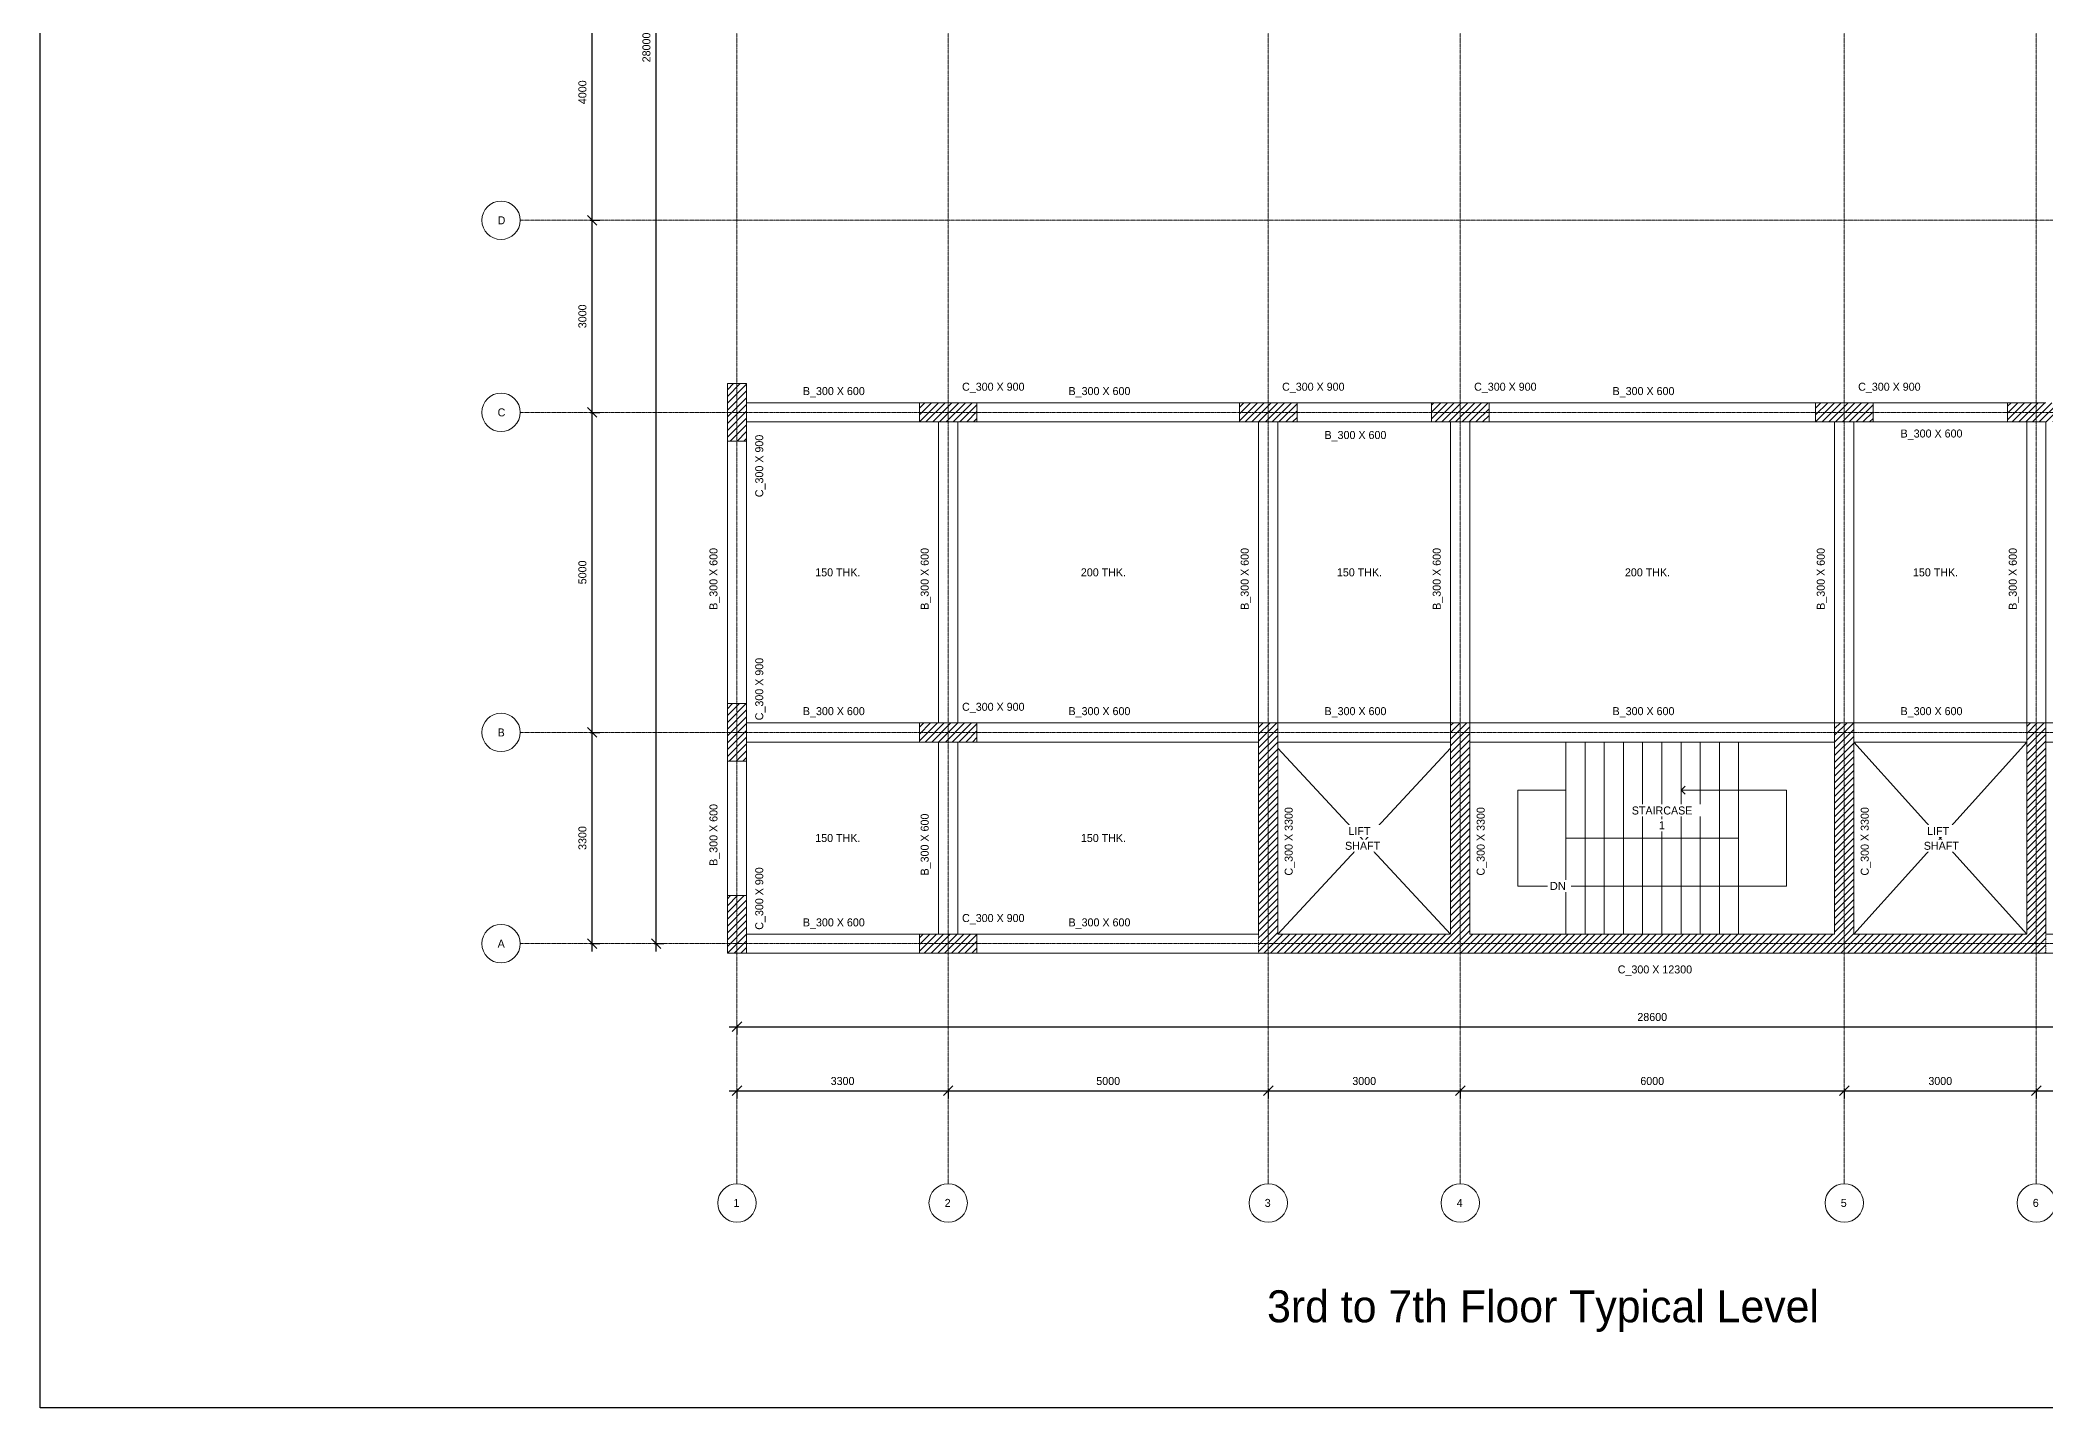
# Model space of a CAD drawing. Header units: millimetres. Extents: x -12446 to 395154, y -7552 to 35181.
# Drawn here: x 217692 to 249029, y -7552 to 13815 of the extents above; entities that cross this region are included whole.
import ezdxf

# ---------------------------------------------------------------- set-up
doc = ezdxf.new("R2010")
doc.units = ezdxf.units.MM
doc.header["$PDMODE"] = 35
for name, pattern in [('Dash', [6.35, 3.175, -3.175]), ('Grid Line', [22.225, 12.7, -3.175, 3.175, -3.175]), ('Overhead', [3.96875, 2.38125, -1.5875])]:
    doc.linetypes.add(name, pattern=pattern)
for name, color, linetype, lineweight in [('A-ANNO-DIMS', 211, 'Continuous', 9), ('A-CUTOUT', 12, 'Continuous', 18), ('A-FLOR', 192, 'Continuous', 18), ('A-FLOR-IDEN', 11, 'Continuous', 9), ('Boundary', 40, 'Continuous', 30), ('G-ANNO-TEXT', 231, 'Continuous', 9), ('S-BEAM', 12, 'Continuous', 18), ('S-BEAM-HDLN', 1, 'Dash', 18), ('S-BEAM-IDEN', 2, 'Continuous', 9), ('S-COLS', 52, 'Continuous', 18), ('S-COLS-IDEN', 171, 'Continuous', 9), ('S-GRID', 1, 'Continuous', 9), ('S-GRID-IDEN', 1, 'Continuous', 9), ('S-STRS', 31, 'Continuous', 18), ('S-STRS-ANNO', 31, 'Continuous', 18), ('S-STRS-IDEN', 31, 'Continuous', 18)]:
    doc.layers.add(name, color=color, linetype=linetype, lineweight=lineweight)
doc.styles.add('Arial', font='arial.ttf', dxfattribs={"height": 125})
doc.styles.add('JetBrains Mono', font='JetBrainsMono-VariableFont_wght.ttf', dxfattribs={"height": 125})
doc.dimstyles.new('Diagonal_-_2_5mm_JetBrains_Mono', dxfattribs={"dimscale": 304.8, "dimtxt": 176.918969, "dimasz": 0.492126, "dimexe": 0.393701, "dimexo": 0.246063, "dimgap": 0.287073, "dimtad": 1, "dimdec": 0, "dimzin": 0, "dimdsep": 46, "dimtxsty": 'JetBrains Mono', "dimblk1": 'OBLIQUE', "dimblk2": 'OBLIQUE', "dimsah": 1, "dimcen": 0.09, "dimdle": 0.393701, "dimazin": 0, "dimtfac": 1, "dimtdec": 4, "dimtix": 1, "dimtmove": 0, "dimatfit": 3, "dimfxl": 1, "dimtvp": 1, "dimtfill": 1, "dimtolj": 1, "dimtzin": 0, "dimarcsym": 2})
pattern_1 = [(45, (228878.97, 0), (-53.033, 53.033), [])]

# ---------------------------------------------------------------- blocks, each defined once
blk = doc.blocks.new('Grid - M_Grid Head - Circle-24584-01 1st Floor Lvl_')
at = {"layer": 'S-GRID-IDEN'}
blk.add_circle((0, 0), 6, dxfattribs=at)
blk = doc.blocks.new('_Oblique')
at = {"color": 0, "linetype": 'ByBlock', "lineweight": -2}
blk.add_line((-0.5, -0.5), (0.5, 0.5), dxfattribs=at)
blk = doc.blocks.new('*D20')
at = {"layer": 'A-ANNO-DIMS', "color": 0, "lineweight": -2, "transparency": 16777216}
for p, q in [((228459, -2597), (231999, -2597)), ((228579, -2566), (228579, -2717)), ((231879, -2566), (231879, -2717))]:
    blk.add_line(p, q, dxfattribs=at)
at = {"layer": 'Defpoints', "color": 0, "transparency": 16777216}
for p in [(228579, -2491), (231879, -2491), (231879, -2597)]:
    blk.add_point(p, dxfattribs=at)
at = {"layer": 'A-ANNO-DIMS', "color": 0, "lineweight": -2, "transparency": 16777216, "xscale": 150, "yscale": 150, "zscale": 150, "rotation": 180}
blk.add_blockref('_Oblique', (228579, -2597), dxfattribs=at)
at = {"layer": 'A-ANNO-DIMS', "color": 0, "lineweight": -2, "transparency": 16777216, "xscale": 150, "yscale": 150, "zscale": 150}
blk.add_blockref('_Oblique', (231879, -2597), dxfattribs=at)
at = {"layer": 'A-ANNO-DIMS', "color": 0, "transparency": 16777216, "insert": (230229, -2446), "char_height": 125, "width": 496.29, "attachment_point": 5, "style": 'JetBrains Mono', "bg_fill": 3, "box_fill_scale": 1.1, "bg_fill_color": 9, "bg_fill_true_color": 13158600, "bg_fill_transparency": 0}
blk.add_mtext('\\A1;3300', dxfattribs=at)
blk = doc.blocks.new('*D21')
at = {"layer": 'A-ANNO-DIMS', "color": 0, "lineweight": -2, "transparency": 16777216}
for p, q in [((231759, -2597), (236999, -2597)), ((231879, -2566), (231879, -2717)), ((236879, -2566), (236879, -2717))]:
    blk.add_line(p, q, dxfattribs=at)
at = {"layer": 'Defpoints', "color": 0, "transparency": 16777216}
for p in [(231879, -2491), (236879, -2491), (236879, -2597)]:
    blk.add_point(p, dxfattribs=at)
at = {"layer": 'A-ANNO-DIMS', "color": 0, "lineweight": -2, "transparency": 16777216, "xscale": 150, "yscale": 150, "zscale": 150, "rotation": 180}
blk.add_blockref('_Oblique', (231879, -2597), dxfattribs=at)
at = {"layer": 'A-ANNO-DIMS', "color": 0, "lineweight": -2, "transparency": 16777216, "xscale": 150, "yscale": 150, "zscale": 150}
blk.add_blockref('_Oblique', (236879, -2597), dxfattribs=at)
at = {"layer": 'A-ANNO-DIMS', "color": 0, "transparency": 16777216, "insert": (234379, -2446), "char_height": 125, "width": 496.29, "attachment_point": 5, "style": 'JetBrains Mono', "bg_fill": 3, "box_fill_scale": 1.1, "bg_fill_color": 9, "bg_fill_true_color": 13158600, "bg_fill_transparency": 0}
blk.add_mtext('\\A1;5000', dxfattribs=at)
blk = doc.blocks.new('*D22')
at = {"layer": 'A-ANNO-DIMS', "color": 0, "lineweight": -2, "transparency": 16777216}
for p, q in [((236759, -2597), (239999, -2597)), ((236879, -2566), (236879, -2717)), ((239879, -2566), (239879, -2717))]:
    blk.add_line(p, q, dxfattribs=at)
at = {"layer": 'Defpoints', "color": 0, "transparency": 16777216}
for p in [(236879, -2491), (239879, -2491), (239879, -2597)]:
    blk.add_point(p, dxfattribs=at)
at = {"layer": 'A-ANNO-DIMS', "color": 0, "lineweight": -2, "transparency": 16777216, "xscale": 150, "yscale": 150, "zscale": 150, "rotation": 180}
blk.add_blockref('_Oblique', (236879, -2597), dxfattribs=at)
at = {"layer": 'A-ANNO-DIMS', "color": 0, "lineweight": -2, "transparency": 16777216, "xscale": 150, "yscale": 150, "zscale": 150}
blk.add_blockref('_Oblique', (239879, -2597), dxfattribs=at)
at = {"layer": 'A-ANNO-DIMS', "color": 0, "transparency": 16777216, "insert": (238379, -2446), "char_height": 125, "width": 496.29, "attachment_point": 5, "style": 'JetBrains Mono', "bg_fill": 3, "box_fill_scale": 1.1, "bg_fill_color": 9, "bg_fill_true_color": 13158600, "bg_fill_transparency": 0}
blk.add_mtext('\\A1;3000', dxfattribs=at)
blk = doc.blocks.new('*D23')
at = {"layer": 'A-ANNO-DIMS', "color": 0, "lineweight": -2, "transparency": 16777216}
for p, q in [((239759, -2597), (245999, -2597)), ((239879, -2566), (239879, -2717)), ((245879, -2566), (245879, -2717))]:
    blk.add_line(p, q, dxfattribs=at)
at = {"layer": 'Defpoints', "color": 0, "transparency": 16777216}
for p in [(239879, -2491), (245879, -2491), (245879, -2597)]:
    blk.add_point(p, dxfattribs=at)
at = {"layer": 'A-ANNO-DIMS', "color": 0, "lineweight": -2, "transparency": 16777216, "xscale": 150, "yscale": 150, "zscale": 150, "rotation": 180}
blk.add_blockref('_Oblique', (239879, -2597), dxfattribs=at)
at = {"layer": 'A-ANNO-DIMS', "color": 0, "lineweight": -2, "transparency": 16777216, "xscale": 150, "yscale": 150, "zscale": 150}
blk.add_blockref('_Oblique', (245879, -2597), dxfattribs=at)
at = {"layer": 'A-ANNO-DIMS', "color": 0, "transparency": 16777216, "insert": (242879, -2446), "char_height": 125, "width": 496.29, "attachment_point": 5, "style": 'JetBrains Mono', "bg_fill": 3, "box_fill_scale": 1.1, "bg_fill_color": 9, "bg_fill_true_color": 13158600, "bg_fill_transparency": 0}
blk.add_mtext('\\A1;6000', dxfattribs=at)
blk = doc.blocks.new('*D24')
at = {"layer": 'A-ANNO-DIMS', "color": 0, "lineweight": -2, "transparency": 16777216}
for p, q in [((245759, -2597), (248999, -2597)), ((245879, -2566), (245879, -2717)), ((248879, -2566), (248879, -2717))]:
    blk.add_line(p, q, dxfattribs=at)
at = {"layer": 'Defpoints', "color": 0, "transparency": 16777216}
for p in [(245879, -2491), (248879, -2491), (248879, -2597)]:
    blk.add_point(p, dxfattribs=at)
at = {"layer": 'A-ANNO-DIMS', "color": 0, "lineweight": -2, "transparency": 16777216, "xscale": 150, "yscale": 150, "zscale": 150, "rotation": 180}
blk.add_blockref('_Oblique', (245879, -2597), dxfattribs=at)
at = {"layer": 'A-ANNO-DIMS', "color": 0, "lineweight": -2, "transparency": 16777216, "xscale": 150, "yscale": 150, "zscale": 150}
blk.add_blockref('_Oblique', (248879, -2597), dxfattribs=at)
at = {"layer": 'A-ANNO-DIMS', "color": 0, "transparency": 16777216, "insert": (247379, -2446), "char_height": 125, "width": 496.29, "attachment_point": 5, "style": 'JetBrains Mono', "bg_fill": 3, "box_fill_scale": 1.1, "bg_fill_color": 9, "bg_fill_true_color": 13158600, "bg_fill_transparency": 0}
blk.add_mtext('\\A1;3000', dxfattribs=at)
blk = doc.blocks.new('*D25')
at = {"layer": 'A-ANNO-DIMS', "color": 0, "lineweight": -2, "transparency": 16777216}
for p, q in [((248759, -2597), (253999, -2597)), ((248879, -2566), (248879, -2717)), ((253879, -2566), (253879, -2717))]:
    blk.add_line(p, q, dxfattribs=at)
at = {"layer": 'Defpoints', "color": 0, "transparency": 16777216}
for p in [(248879, -2491), (253879, -2491), (253879, -2597)]:
    blk.add_point(p, dxfattribs=at)
at = {"layer": 'A-ANNO-DIMS', "color": 0, "lineweight": -2, "transparency": 16777216, "xscale": 150, "yscale": 150, "zscale": 150, "rotation": 180}
blk.add_blockref('_Oblique', (248879, -2597), dxfattribs=at)
at = {"layer": 'A-ANNO-DIMS', "color": 0, "lineweight": -2, "transparency": 16777216, "xscale": 150, "yscale": 150, "zscale": 150}
blk.add_blockref('_Oblique', (253879, -2597), dxfattribs=at)
at = {"layer": 'A-ANNO-DIMS', "color": 0, "transparency": 16777216, "insert": (251379, -2446), "char_height": 125, "width": 496.29, "attachment_point": 5, "style": 'JetBrains Mono', "bg_fill": 3, "box_fill_scale": 1.1, "bg_fill_color": 9, "bg_fill_true_color": 13158600, "bg_fill_transparency": 0}
blk.add_mtext('\\A1;5000', dxfattribs=at)
blk = doc.blocks.new('*D27')
at = {"layer": 'A-ANNO-DIMS', "color": 0, "lineweight": -2, "transparency": 16777216}
for p, q in [((226286, 3000), (226437, 3000)), ((226317, -420), (226317, 3120)), ((226286, -300), (226437, -300))]:
    blk.add_line(p, q, dxfattribs=at)
at = {"layer": 'Defpoints', "color": 0, "transparency": 16777216}
for p in [(226211, 3000), (226317, 3000), (226211, -300)]:
    blk.add_point(p, dxfattribs=at)
at = {"layer": 'A-ANNO-DIMS', "color": 0, "lineweight": -2, "transparency": 16777216, "xscale": 150, "yscale": 150, "zscale": 150}
for p, rotation in [((226317, 3000), 90), ((226317, -300), 270)]:
    blk.add_blockref('_Oblique', p, dxfattribs=dict(at, rotation=rotation))
at = {"layer": 'A-ANNO-DIMS', "color": 0, "transparency": 16777216, "insert": (226165, 1350), "char_height": 125, "width": 496.29, "attachment_point": 5, "rotation": 90, "style": 'JetBrains Mono', "bg_fill": 3, "box_fill_scale": 1.1, "bg_fill_color": 9, "bg_fill_true_color": 13158600, "bg_fill_transparency": 0}
blk.add_mtext('\\A1;3300', dxfattribs=at)
blk = doc.blocks.new('*D28')
at = {"layer": 'A-ANNO-DIMS', "color": 0, "lineweight": -2, "transparency": 16777216}
for p, q in [((226286, 8000), (226437, 8000)), ((226317, 2880), (226317, 8120)), ((226286, 3000), (226437, 3000))]:
    blk.add_line(p, q, dxfattribs=at)
at = {"layer": 'Defpoints', "color": 0, "transparency": 16777216}
for p in [(226211, 8000), (226317, 8000), (226211, 3000)]:
    blk.add_point(p, dxfattribs=at)
at = {"layer": 'A-ANNO-DIMS', "color": 0, "lineweight": -2, "transparency": 16777216, "xscale": 150, "yscale": 150, "zscale": 150}
for p, rotation in [((226317, 8000), 90), ((226317, 3000), 270)]:
    blk.add_blockref('_Oblique', p, dxfattribs=dict(at, rotation=rotation))
at = {"layer": 'A-ANNO-DIMS', "color": 0, "transparency": 16777216, "insert": (226165, 5500), "char_height": 125, "width": 496.29, "attachment_point": 5, "rotation": 90, "style": 'JetBrains Mono', "bg_fill": 3, "box_fill_scale": 1.1, "bg_fill_color": 9, "bg_fill_true_color": 13158600, "bg_fill_transparency": 0}
blk.add_mtext('\\A1;5000', dxfattribs=at)
blk = doc.blocks.new('*D29')
at = {"layer": 'A-ANNO-DIMS', "color": 0, "lineweight": -2, "transparency": 16777216}
for p, q in [((226286, 11000), (226437, 11000)), ((226317, 7880), (226317, 11120)), ((226286, 8000), (226437, 8000))]:
    blk.add_line(p, q, dxfattribs=at)
at = {"layer": 'Defpoints', "color": 0, "transparency": 16777216}
for p in [(226211, 11000), (226317, 11000), (226211, 8000)]:
    blk.add_point(p, dxfattribs=at)
at = {"layer": 'A-ANNO-DIMS', "color": 0, "lineweight": -2, "transparency": 16777216, "xscale": 150, "yscale": 150, "zscale": 150}
for p, rotation in [((226317, 11000), 90), ((226317, 8000), 270)]:
    blk.add_blockref('_Oblique', p, dxfattribs=dict(at, rotation=rotation))
at = {"layer": 'A-ANNO-DIMS', "color": 0, "transparency": 16777216, "insert": (226165, 9500), "char_height": 125, "width": 496.29, "attachment_point": 5, "rotation": 90, "style": 'JetBrains Mono', "bg_fill": 3, "box_fill_scale": 1.1, "bg_fill_color": 9, "bg_fill_true_color": 13158600, "bg_fill_transparency": 0}
blk.add_mtext('\\A1;3000', dxfattribs=at)
blk = doc.blocks.new('*D30')
at = {"layer": 'A-ANNO-DIMS', "color": 0, "lineweight": -2, "transparency": 16777216}
for p, q in [((226317, 10880), (226317, 15120)), ((226286, 15000), (226437, 15000)), ((226286, 11000), (226437, 11000))]:
    blk.add_line(p, q, dxfattribs=at)
at = {"layer": 'Defpoints', "color": 0, "transparency": 16777216}
for p in [(226211, 15000), (226317, 15000), (226211, 11000)]:
    blk.add_point(p, dxfattribs=at)
at = {"layer": 'A-ANNO-DIMS', "color": 0, "lineweight": -2, "transparency": 16777216, "xscale": 150, "yscale": 150, "zscale": 150}
for p, rotation in [((226317, 15000), 90), ((226317, 11000), 270)]:
    blk.add_blockref('_Oblique', p, dxfattribs=dict(at, rotation=rotation))
at = {"layer": 'A-ANNO-DIMS', "color": 0, "transparency": 16777216, "insert": (226165, 13000), "char_height": 125, "width": 496.29, "attachment_point": 5, "rotation": 90, "style": 'JetBrains Mono', "bg_fill": 3, "box_fill_scale": 1.1, "bg_fill_color": 9, "bg_fill_true_color": 13158600, "bg_fill_transparency": 0}
blk.add_mtext('\\A1;4000', dxfattribs=at)
blk = doc.blocks.new('*D35')
at = {"layer": 'A-ANNO-DIMS', "color": 0, "lineweight": -2, "transparency": 16777216}
for p, q in [((227286, 27700), (227437, 27700)), ((227317, -420), (227317, 27820)), ((227286, -300), (227437, -300))]:
    blk.add_line(p, q, dxfattribs=at)
at = {"layer": 'Defpoints', "color": 0, "transparency": 16777216}
for p in [(227211, 27700), (227317, 27700), (227211, -300)]:
    blk.add_point(p, dxfattribs=at)
at = {"layer": 'A-ANNO-DIMS', "color": 0, "lineweight": -2, "transparency": 16777216, "xscale": 150, "yscale": 150, "zscale": 150}
for p, rotation in [((227317, 27700), 90), ((227317, -300), 270)]:
    blk.add_blockref('_Oblique', p, dxfattribs=dict(at, rotation=rotation))
at = {"layer": 'A-ANNO-DIMS', "color": 0, "transparency": 16777216, "insert": (227165, 13700), "char_height": 125, "width": 620.37, "attachment_point": 5, "rotation": 90, "style": 'JetBrains Mono', "bg_fill": 3, "box_fill_scale": 1.1, "bg_fill_color": 9, "bg_fill_true_color": 13158600, "bg_fill_transparency": 0}
blk.add_mtext('\\A1;28000', dxfattribs=at)
blk = doc.blocks.new('*D36')
at = {"layer": 'A-ANNO-DIMS', "color": 0, "lineweight": -2, "transparency": 16777216}
for p, q in [((228579, -1566), (228579, -1717)), ((257179, -1566), (257179, -1717)), ((228459, -1597), (257299, -1597))]:
    blk.add_line(p, q, dxfattribs=at)
at = {"layer": 'Defpoints', "color": 0, "transparency": 16777216}
for p in [(228579, -1491), (257179, -1491), (257179, -1597)]:
    blk.add_point(p, dxfattribs=at)
at = {"layer": 'A-ANNO-DIMS', "color": 0, "lineweight": -2, "transparency": 16777216, "xscale": 150, "yscale": 150, "zscale": 150, "rotation": 180}
blk.add_blockref('_Oblique', (228579, -1597), dxfattribs=at)
at = {"layer": 'A-ANNO-DIMS', "color": 0, "lineweight": -2, "transparency": 16777216, "xscale": 150, "yscale": 150, "zscale": 150}
blk.add_blockref('_Oblique', (257179, -1597), dxfattribs=at)
at = {"layer": 'A-ANNO-DIMS', "color": 0, "transparency": 16777216, "insert": (242879, -1446), "char_height": 125, "width": 620.37, "attachment_point": 5, "style": 'JetBrains Mono', "bg_fill": 3, "box_fill_scale": 1.1, "bg_fill_color": 9, "bg_fill_true_color": 13158600, "bg_fill_transparency": 0}
blk.add_mtext('\\A1;28600', dxfattribs=at)

msp = doc.modelspace()

# ---------------------------------------------------------------- hatches: boundary and pattern name
at = {"layer": 'S-COLS'}
h = msp.add_hatch(dxfattribs=at)
h.set_pattern_fill('FP_1', color=8, style=0, pattern_type=2)
h.set_pattern_definition(pattern_1)
h.paths.add_polyline_path([(228429, 7550), (228729, 7550), (228729, 8450), (228429, 8450), (228429, 7975.6)])
h = msp.add_hatch(dxfattribs=at)
h.set_pattern_fill('FP_1', color=8, style=0, pattern_type=2)
h.set_pattern_definition(pattern_1)
h.paths.add_polyline_path([(232329, 7850), (232329, 8150), (231429, 8150), (231429, 7850), (232029, 7850)])
h = msp.add_hatch(dxfattribs=at)
h.set_pattern_fill('FP_1', color=8, style=0, pattern_type=2)
h.set_pattern_definition(pattern_1)
h.paths.add_polyline_path([(237329, 7850), (237329, 8150), (236429, 8150), (236429, 7850), (237029, 7850)])
h = msp.add_hatch(dxfattribs=at)
h.set_pattern_fill('FP_1', color=8, style=0, pattern_type=2)
h.set_pattern_definition(pattern_1)
h.paths.add_polyline_path([(240329, 7850), (240329, 8150), (239429, 8150), (239429, 7850), (240029, 7850)])
h = msp.add_hatch(dxfattribs=at)
h.set_pattern_fill('FP_1', color=8, style=0, pattern_type=2)
h.set_pattern_definition(pattern_1)
h.paths.add_polyline_path([(246029, 7850), (246329, 7850), (246329, 8150), (245429, 8150), (245429, 7850), (245729, 7850)])
h = msp.add_hatch(dxfattribs=at)
h.set_pattern_fill('FP_1', color=8, style=0, pattern_type=2)
h.set_pattern_definition(pattern_1)
h.paths.add_polyline_path([(249329, 7850), (249329, 8150), (248429, 8150), (248429, 7850), (249029, 7850)])
h = msp.add_hatch(dxfattribs=at)
h.set_pattern_fill('FP_1', color=8, style=0, pattern_type=2)
h.set_pattern_definition(pattern_1)
h.paths.add_polyline_path([(228729, 2550), (228729, 3450), (228429, 3450), (228429, 2550)])
h = msp.add_hatch(dxfattribs=at)
h.set_pattern_fill('FP_1', color=8, style=0, pattern_type=2)
h.set_pattern_definition(pattern_1)
h.paths.add_polyline_path([(232329, 2850), (232329, 3150), (231429, 3150), (231429, 2850), (232029, 2850)])
h = msp.add_hatch(dxfattribs=at)
h.set_pattern_fill('FP_1', color=8, style=0, pattern_type=2)
h.set_pattern_definition(pattern_1)
h.paths.add_polyline_path([(237029, -150), (237029, 3150), (236729, 3150), (236729, -150)])
h = msp.add_hatch(dxfattribs=at)
h.set_pattern_fill('FP_1', color=8, style=0, pattern_type=2)
h.set_pattern_definition(pattern_1)
h.paths.add_polyline_path([(239729, -150), (240029, -150), (240029, 3150), (239729, 3150)])
h = msp.add_hatch(dxfattribs=at)
h.set_pattern_fill('FP_1', color=8, style=0, pattern_type=2)
h.set_pattern_definition(pattern_1)
h.paths.add_polyline_path([(246029, -150), (246029, 3150), (245729, 3150), (245729, -150)])
h = msp.add_hatch(dxfattribs=at)
h.set_pattern_fill('FP_1', color=8, style=0, pattern_type=2)
h.set_pattern_definition(pattern_1)
h.paths.add_polyline_path([(249029, -150), (249029, 3150), (248729, 3150), (248729, -150)])
h = msp.add_hatch(dxfattribs=at)
h.set_pattern_fill('FP_1', color=8, style=0, pattern_type=2)
h.set_pattern_definition(pattern_1)
h.paths.add_polyline_path([(228729, -450), (228729, 450), (228429, 450), (228429, -450)])
h = msp.add_hatch(dxfattribs=at)
h.set_pattern_fill('FP_1', color=8, style=0, pattern_type=2)
h.set_pattern_definition(pattern_1)
h.paths.add_polyline_path([(232329, -450), (232329, -150), (231429, -150), (231429, -450)])
h = msp.add_hatch(dxfattribs=at)
h.set_pattern_fill('FP_1', color=8, style=0, pattern_type=2)
h.set_pattern_definition(pattern_1)
h.paths.add_polyline_path([(249029, -450), (249029, -150), (236729, -150), (236729, -450), (241862.3, -450)])

# ---------------------------------------------------------------- linework, layer by layer
at = {"layer": 'A-CUTOUT'}
for p, q in [((246029, 2850), (248729, -150)), ((246029, -150), (248729, 2850)), ((237029, 2752.1), (239729, -150)), ((237029, -150), (239729, 2752.1))]:
    msp.add_line(p, q, dxfattribs=at)
at = {"layer": 'A-FLOR'}
for p, q in [((228729, 8150), (231729, 8150)), ((232029, 8150), (236729, 8150)), ((237029, 8150), (239729, 8150)), ((240029, 8150), (245729, 8150)), ((246029, 8150), (248729, 8150)), ((231729, 7850), (228729, 7850)), ((228729, 7850), (228729, 3150)), ((231729, 3150), (231729, 7850)), ((236729, 7850), (232029, 7850)), ((232029, 7850), (232029, 3150)), ((236729, 3150), (236729, 7850)), ((239729, 7850), (237029, 7850)), ((237029, 7850), (237029, 3150)), ((239729, 3150), (239729, 7850)), ((245729, 7850), (240029, 7850)), ((240029, 7850), (240029, 3150)), ((245729, 3150), (245729, 7850)), ((248729, 7850), (246029, 7850)), ((246029, 7850), (246029, 3150)), ((248729, 3150), (248729, 7850)), ((228729, 3150), (231729, 3150)), ((232029, 3150), (236729, 3150)), ((237029, 3150), (239729, 3150)), ((240029, 3150), (245729, 3150)), ((246029, 3150), (248729, 3150)), ((231729, 2850), (228729, 2850)), ((228729, 2850), (228729, -150)), ((231729, -150), (231729, 2850)), ((236729, 2850), (232029, 2850)), ((232029, 2850), (232029, -150)), ((236729, -150), (236729, 2850)), ((228729, -150), (231729, -150)), ((232029, -150), (236729, -150))]:
    msp.add_line(p, q, dxfattribs=at)
at = {"layer": 'Boundary'}
msp.add_lwpolyline([(217691.8, 35181.3), (265946.9, 35181.3), (265946.9, -7551.8), (217691.8, -7551.8)], close=True, dxfattribs=at)
at = {"layer": 'S-BEAM'}
for p, q in [((228429, 8450), (228729, 8450)), ((228729, 8150), (228729, 7850)), ((231429, 8150), (228729, 8150)), ((231429, 7850), (231429, 8150)), ((231729, 8150), (232029, 8150)), ((232329, 8150), (232329, 7850)), ((236429, 8150), (232329, 8150)), ((236429, 7850), (236429, 8150)), ((236729, 8150), (237029, 8150)), ((237329, 8150), (237329, 7850)), ((239429, 8150), (237329, 8150)), ((239429, 7850), (239429, 8150)), ((239729, 8150), (240029, 8150)), ((240329, 8150), (240329, 7850)), ((245429, 8150), (240329, 8150)), ((245429, 7850), (245429, 8150)), ((245729, 8150), (246029, 8150)), ((246329, 8150), (246329, 7850)), ((248429, 8150), (246329, 8150)), ((248429, 7850), (248429, 8150)), ((248729, 8150), (249029, 8150)), ((228729, 7850), (231429, 7850)), ((232029, 7850), (231729, 7850)), ((231729, 7850), (231729, 3150)), ((232029, 3150), (232029, 7850)), ((232329, 7850), (236429, 7850)), ((237029, 7850), (236729, 7850)), ((236729, 7850), (236729, 3150)), ((237029, 3150), (237029, 7850)), ((237329, 7850), (239429, 7850)), ((240029, 7850), (239729, 7850)), ((239729, 7850), (239729, 3150)), ((240029, 3150), (240029, 7850)), ((240329, 7850), (245429, 7850)), ((246029, 7850), (245729, 7850)), ((245729, 7850), (245729, 3150)), ((246029, 3150), (246029, 7850)), ((246329, 7850), (248429, 7850)), ((249029, 7850), (248729, 7850)), ((248729, 7850), (248729, 3150)), ((249029, 3150), (249029, 7850)), ((228729, 7550), (228429, 7550)), ((228429, 7550), (228429, 3450)), ((228729, 3450), (228729, 7550)), ((228429, 3450), (228729, 3450)), ((228729, 3150), (228729, 2850)), ((231429, 3150), (228729, 3150)), ((231429, 2850), (231429, 3150)), ((231729, 3150), (232029, 3150)), ((232329, 3150), (232329, 2850)), ((236729, 3150), (232329, 3150)), ((236729, 3150), (237029, 3150)), ((236729, 2850), (236729, 3150)), ((237029, 3150), (237029, 2850)), ((239729, 3150), (237029, 3150)), ((239729, 3150), (240029, 3150)), ((239729, 2850), (239729, 3150)), ((240029, 3150), (240029, 2850)), ((245729, 3150), (240029, 3150)), ((245729, 3150), (246029, 3150)), ((245729, 2850), (245729, 3150)), ((246029, 3150), (246029, 2850)), ((248729, 3150), (246029, 3150)), ((248729, 3150), (249029, 3150)), ((248729, 2850), (248729, 3150)), ((249029, 3150), (249029, 2850)), ((253429, 3150), (249029, 3150)), ((228729, 2850), (231429, 2850)), ((232029, 2850), (231729, 2850)), ((231729, 2850), (231729, -150)), ((232029, -150), (232029, 2850)), ((232329, 2850), (236729, 2850)), ((237029, 2850), (239729, 2850)), ((240029, 2850), (245729, 2850)), ((246029, 2850), (248729, 2850)), ((249029, 2850), (253429, 2850)), ((228729, 2550), (228429, 2550)), ((228429, 2550), (228429, 450)), ((228729, 450), (228729, 2550)), ((228429, 450), (228729, 450)), ((228729, -150), (228729, -450)), ((231429, -150), (228729, -150)), ((231429, -450), (231429, -150)), ((231729, -150), (232029, -150)), ((232329, -150), (232329, -450)), ((236729, -150), (232329, -150)), ((253429, -150), (249029, -150)), ((228729, -450), (231429, -450)), ((232329, -450), (236729, -450)), ((249029, -450), (253429, -450))]:
    msp.add_line(p, q, dxfattribs=at)
at = {"layer": 'S-BEAM-HDLN'}
for p, q in [((236729, -150), (236729, -450)), ((249029, -450), (249029, -150))]:
    msp.add_line(p, q, dxfattribs=at)
at = {"layer": 'S-COLS'}
for p, q in [((228429, 8450), (228729, 8450)), ((228429, 7550), (228429, 8450)), ((228729, 8450), (228729, 8150)), ((228729, 8150), (228729, 7850)), ((231429, 8150), (231729, 8150)), ((231429, 7850), (231429, 8150)), ((231729, 8150), (232029, 8150)), ((232029, 8150), (232329, 8150)), ((232329, 8150), (232329, 7850)), ((236429, 8150), (236729, 8150)), ((236429, 7850), (236429, 8150)), ((236729, 8150), (237029, 8150)), ((237029, 8150), (237329, 8150)), ((237329, 8150), (237329, 7850)), ((239429, 8150), (239729, 8150)), ((239429, 7850), (239429, 8150)), ((239729, 8150), (240029, 8150)), ((240029, 8150), (240329, 8150)), ((240329, 8150), (240329, 7850)), ((245429, 8150), (245729, 8150)), ((245429, 7850), (245429, 8150)), ((245729, 8150), (246029, 8150)), ((246029, 8150), (246329, 8150)), ((246329, 8150), (246329, 7850)), ((248429, 8150), (248729, 8150)), ((248429, 7850), (248429, 8150)), ((248729, 8150), (249029, 8150)), ((228729, 7850), (228729, 7550)), ((231729, 7850), (231429, 7850)), ((232029, 7850), (231729, 7850)), ((232329, 7850), (232029, 7850)), ((236729, 7850), (236429, 7850)), ((237029, 7850), (236729, 7850)), ((237329, 7850), (237029, 7850)), ((239729, 7850), (239429, 7850)), ((240029, 7850), (239729, 7850)), ((240329, 7850), (240029, 7850)), ((245729, 7850), (245429, 7850)), ((246029, 7850), (245729, 7850)), ((246329, 7850), (246029, 7850)), ((248729, 7850), (248429, 7850)), ((249029, 7850), (248729, 7850)), ((228729, 7550), (228429, 7550)), ((228429, 3450), (228729, 3450)), ((228429, 2550), (228429, 3450)), ((228729, 3450), (228729, 3150)), ((228729, 3150), (228729, 2850)), ((231429, 3150), (231729, 3150)), ((231429, 2850), (231429, 3150)), ((231729, 3150), (232029, 3150)), ((232029, 3150), (232329, 3150)), ((232329, 3150), (232329, 2850)), ((236729, 3150), (237029, 3150)), ((236729, 2850), (236729, 3150)), ((237029, 3150), (237029, -150)), ((239729, 3150), (240029, 3150)), ((239729, -150), (239729, 3150)), ((240029, 3150), (240029, -150)), ((245729, 3150), (246029, 3150)), ((245729, -150), (245729, 3150)), ((246029, 3150), (246029, -150)), ((248729, 3150), (249029, 3150)), ((248729, -150), (248729, 3150)), ((249029, 3150), (249029, 2850)), ((228729, 2850), (228729, 2550)), ((231729, 2850), (231429, 2850)), ((232029, 2850), (231729, 2850)), ((232329, 2850), (232029, 2850)), ((236729, -150), (236729, 2850)), ((249029, 2850), (249029, -150)), ((228729, 2550), (228429, 2550)), ((228429, 450), (228729, 450)), ((228429, -450), (228429, 450)), ((228729, 450), (228729, -150)), ((228729, -150), (228729, -450)), ((231429, -150), (231729, -150)), ((231429, -450), (231429, -150)), ((231729, -150), (232029, -150)), ((232029, -150), (232329, -150)), ((232329, -150), (232329, -450)), ((237029, -150), (239729, -150)), ((240029, -150), (245729, -150)), ((246029, -150), (248729, -150)), ((228729, -450), (228429, -450)), ((232329, -450), (231429, -450)), ((249029, -450), (236729, -450))]:
    msp.add_line(p, q, dxfattribs=at)
at = {"layer": 'S-GRID', "linetype": 'Grid Line'}
for p, q in [((228579, 30181.3), (228579, -4050.9)), ((231879, 30181.3), (231879, -4050.9)), ((236879, 30181.3), (236879, -4050.9)), ((239879, 30181.3), (239879, -4050.9)), ((245879, 30181.3), (245879, -4050.9)), ((248879, 30181.3), (248879, -4050.9)), ((259131.4, 11000), (225193.1, 11000)), ((259131.4, 8000), (225193.1, 8000)), ((259131.4, 3000), (225193.1, 3000)), ((259131.4, -300), (225193.1, -300))]:
    msp.add_line(p, q, dxfattribs=at)
at = {"layer": 'S-STRS'}
for p, q in [((241529, 2850), (240029, 2850)), ((240029, 2850), (240029, -150)), ((241529, 1350), (241529, 2850)), ((241829, 2850), (241829, 1350)), ((242129, 2850), (242129, 1350)), ((242429, 2850), (242429, 1350)), ((242729, 2850), (242729, 1350)), ((243029, 2850), (243029, 1350)), ((243329, 2850), (243329, 1350)), ((243629, 2850), (243629, 1350)), ((243929, 2850), (243929, 1350)), ((244229, 2850), (244229, 1350)), ((241529, -150), (241529, 1350)), ((241829, 1350), (241529, 1350)), ((242129, 1350), (241829, 1350)), ((241829, -150), (241829, 1350)), ((242429, 1350), (242129, 1350)), ((242129, -150), (242129, 1350)), ((242729, 1350), (242429, 1350)), ((242429, -150), (242429, 1350)), ((243029, 1350), (242729, 1350)), ((242729, -150), (242729, 1350)), ((243329, 1350), (243029, 1350)), ((243029, -150), (243029, 1350)), ((243629, 1350), (243329, 1350)), ((243329, -150), (243329, 1350)), ((243929, 1350), (243629, 1350)), ((243629, -150), (243629, 1350)), ((244229, 1350), (243929, 1350)), ((243929, -150), (243929, 1350)), ((244229, -150), (244229, 1350)), ((240029, -150), (241529, -150))]:
    msp.add_line(p, q, dxfattribs=at)
at = {"layer": 'S-STRS', "linetype": 'Overhead'}
for p, q in [((241829, 2850), (241829, 1350)), ((242129, 2850), (242129, 1350)), ((242429, 2850), (242429, 1350)), ((242729, 2850), (242729, 1350)), ((243029, 2850), (243029, 1350)), ((243329, 2850), (243329, 1350)), ((243629, 2850), (243629, 1350)), ((243929, 2850), (243929, 1350)), ((244229, 2850), (244229, 1350)), ((241529, -150), (241529, 1350)), ((241829, -150), (241829, 1350)), ((242129, -150), (242129, 1350)), ((242429, -150), (242429, 1350)), ((242729, -150), (242729, 1350)), ((243029, -150), (243029, 1350)), ((243329, -150), (243329, 1350)), ((243629, -150), (243629, 1350)), ((243929, -150), (243929, 1350)), ((244229, -150), (244229, 1350))]:
    msp.add_line(p, q, dxfattribs=at)
at = {"layer": 'S-STRS-ANNO'}
for p, q in [((240779, 2100), (241529, 2100)), ((240779, 600), (240779, 2100)), ((243329, 2100), (243391.5, 2162.5)), ((243329, 2100), (243629, 2100)), ((243329, 2100), (243391.5, 2037.5)), ((243629, 2100), (243929, 2100)), ((243929, 2100), (244229, 2100)), ((244229, 2100), (244979, 2100)), ((244979, 2100), (244979, 600)), ((241529, 600), (240779, 600)), ((241829, 600), (241529, 600)), ((242129, 600), (241829, 600)), ((242429, 600), (242129, 600)), ((242729, 600), (242429, 600)), ((243029, 600), (242729, 600)), ((243329, 600), (243029, 600)), ((243629, 600), (243329, 600)), ((243929, 600), (243629, 600)), ((244229, 600), (243929, 600)), ((244979, 600), (244229, 600))]:
    msp.add_line(p, q, dxfattribs=at)

# ---------------------------------------------------------------- block references
at = {"layer": 'S-GRID-IDEN', "xscale": 49.99999999999998, "yscale": 49.99999999999998, "zscale": 49.99999999999998}
for p, rotation in [((224893.1, 11000), 89.99999999999982), ((224893.1, 8000), 89.99999999999982), ((224893.1, 3000), 89.99999999999982), ((224893.1, -300), 89.99999999999982), ((228579, -4350.9), 180), ((231879, -4350.9), 180), ((236879, -4350.9), 180), ((239879, -4350.9), 180), ((245879, -4350.9), 180), ((248879, -4350.9), 180)]:
    msp.add_blockref('Grid - M_Grid Head - Circle-24584-01 1st Floor Lvl_', p, dxfattribs=dict(at, rotation=rotation))

# ---------------------------------------------------------------- texts
at = {"layer": 'A-FLOR-IDEN', "char_height": 125, "width": 1026.16, "attachment_point": 1, "style": 'JetBrains Mono'}
for s, insert in [('150 THK.', (229802, 5563)), ('200 THK.', (233952, 5563)), ('150 THK.', (237952, 5563)), ('200 THK.', (242452, 5563)), ('150 THK.', (246952, 5563)), ('150 THK.', (229802, 1413)), ('150 THK.', (233952, 1413))]:
    msp.add_mtext(s, dxfattribs=dict(at, insert=insert))
at = {"layer": 'G-ANNO-TEXT', "insert": (236861.7, -5715.1), "char_height": 500, "attachment_point": 1, "style": 'JetBrains Mono'}
msp.add_mtext_dynamic_manual_height_columns('3rd to 7th Floor Typical Level', width=14961.141, gutter_width=1, heights=[3031.7], dxfattribs=at)
at = {"layer": 'S-BEAM-IDEN', "char_height": 125, "width": 1410.97, "attachment_point": 1, "style": 'JetBrains Mono'}
for insert in [(229609.1, 8394.8), (233759.1, 8394.8), (242259.1, 8394.8), (237758.4, 7708.5), (246759.1, 7731.9), (229609.1, 3394.8), (233759.1, 3394.8), (237759.1, 3394.8), (242259.1, 3394.8), (246759.1, 3394.8), (229609.1, 94.8), (233759.1, 94.8)]:
    msp.add_mtext('B_300 X 600', dxfattribs=dict(at, insert=insert))
at = {"layer": 'S-BEAM-IDEN', "char_height": 125, "width": 1410.97, "attachment_point": 1, "rotation": 90, "style": 'JetBrains Mono'}
for insert in [(228149.3, 4915.1), (231449.3, 4915.1), (236449.3, 4915.1), (239449.3, 4915.1), (245449.3, 4915.1), (248449.3, 4915.1), (228149.3, 915.1), (231449.3, 765.1)]:
    msp.add_mtext('B_300 X 600', dxfattribs=dict(at, insert=insert))
at = {"layer": 'S-COLS-IDEN', "char_height": 125, "attachment_point": 1, "style": 'JetBrains Mono'}
for s, insert, width in [('C_300 X 900', (232095.9, 8462.7), 1410.97), ('C_300 X 900', (237095.9, 8462.7), 1410.97), ('C_300 X 900', (240095.9, 8462.7), 1410.97), ('C_300 X 900', (246095.9, 8462.7), 1410.97), ('C_300 X 900', (232095.9, 3462.7), 1410.97), ('C_300 X 900', (232095.9, 162.7), 1410.97), ('C_300 X 12300', (242339.9, -640), 1667.51)]:
    msp.add_mtext(s, dxfattribs=dict(at, insert=insert, width=width))
at = {"layer": 'S-COLS-IDEN', "char_height": 125, "attachment_point": 1, "rotation": 90, "style": 'JetBrains Mono'}
for s, insert, width in [('C_300 X 900', (228864.8, 6674.7), 1410.97), ('C_300 X 900', (228864.8, 3189.4), 1410.97), ('C_300 X 3300', (237136.3, 764), 1539.24), ('C_300 X 3300', (240136.3, 764), 1539.24), ('C_300 X 3300', (246136.3, 764), 1539.24), ('C_300 X 900', (228864.8, -83), 1410.97)]:
    msp.add_mtext(s, dxfattribs=dict(at, insert=insert, width=width))

# ---------------------------------------------------------------- next in the draw order: texts
at = {"layer": 'G-ANNO-TEXT', "color": 7, "char_height": 125, "attachment_point": 1, "style": 'JetBrains Mono', "bg_fill": 3, "box_fill_scale": 1.25, "bg_fill_color": 9, "bg_fill_true_color": 13158600, "bg_fill_transparency": 0}
for s, insert, width in [('STAIRCASE ', (242559.1, 1842.9), 1182.489), ('LIFT ', (238132.6, 1522.9), 641.35), ('LIFT ', (247174.8, 1522.9), 641.35)]:
    msp.add_mtext(s, dxfattribs=dict(at, insert=insert, width=width))
at = {"layer": 'S-GRID-IDEN', "char_height": 125, "width": 128.27, "attachment_point": 1, "style": 'JetBrains Mono', "bg_fill": 3, "box_fill_scale": 1.25, "bg_fill_color": 9, "bg_fill_true_color": 13158600, "bg_fill_transparency": 0}
for s, insert in [('D', (224839.9, 11062.1)), ('C', (224839.9, 8062.1)), ('B', (224839.9, 3062.1)), ('A', (224839.9, -237.9)), ('1', (228524.5, -4287.5)), ('2', (231824.5, -4287.5)), ('3', (236824.5, -4287.5)), ('4', (239824.5, -4287.5)), ('5', (245824.5, -4287.5)), ('6', (248824.5, -4287.5))]:
    msp.add_mtext(s, dxfattribs=dict(at, insert=insert))
at = {"layer": 'S-STRS-IDEN', "insert": (241277.8, 664.2), "char_height": 125, "width": 301.369, "attachment_point": 1, "line_spacing_factor": 0.941778, "style": 'Arial', "bg_fill": 3, "box_fill_scale": 1.25, "bg_fill_color": 9, "bg_fill_true_color": 13158600, "bg_fill_transparency": 0}
msp.add_mtext('DN', dxfattribs=at)

# ---------------------------------------------------------------- next in the draw order: dimensions: what is measured, and where the dimension line sits
at = {"layer": 'A-ANNO-DIMS'}
for base, p1, p2, override, picture, middle in [((227317.1, 27700), (227211.1, -300), (227211.1, 27700), {"dimpost": '<>', "dimfxl": 28000}, '*D35', (227165.3, 13700)), ((226317.1, 3000), (226211.1, -300), (226211.1, 3000), {"dimpost": '<>', "dimfxl": 3300}, '*D27', (226165.4, 1350))]:
    dim = msp.add_linear_dim(base=base, p1=p1, p2=p2, angle=90, dimstyle='Diagonal_-_2_5mm_JetBrains_Mono', override=override, dxfattribs=at)
    dim.commit()
    dim.dimension.update_dxf_attribs({"geometry": picture, "text_midpoint": middle})
for base, p1, p2, override, picture, middle in [((257179, -1597.3), (228579, -1491.2), (257179, -1491.2), {"dimpost": '<>', "dimfxl": 28600}, '*D36', (242879, -1445.5)), ((231879, -2597.3), (228579, -2491.2), (231879, -2491.2), {"dimpost": '<>', "dimfxl": 3300}, '*D20', (230229, -2445.6))]:
    dim = msp.add_linear_dim(base=base, p1=p1, p2=p2, dimstyle='Diagonal_-_2_5mm_JetBrains_Mono', override=override, dxfattribs=at)
    dim.commit()
    dim.dimension.update_dxf_attribs({"geometry": picture, "text_midpoint": middle})

# ---------------------------------------------------------------- next in the draw order: texts
at = {"layer": 'G-ANNO-TEXT', "color": 7, "char_height": 125, "attachment_point": 1, "style": 'JetBrains Mono', "bg_fill": 3, "box_fill_scale": 1.25, "bg_fill_color": 9, "bg_fill_true_color": 13158600, "bg_fill_transparency": 0}
for s, insert, width in [('1', (242982.4, 1611.3), 128.27), ('SHAFT', (238079.7, 1291.3), 641.35), ('SHAFT', (247121.8, 1291.3), 641.35)]:
    msp.add_mtext(s, dxfattribs=dict(at, insert=insert, width=width))

# ---------------------------------------------------------------- next in the draw order: dimensions: what is measured, and where the dimension line sits
at = {"layer": 'A-ANNO-DIMS'}
dim = msp.add_linear_dim(base=(226317.1, 8000), p1=(226211.1, 3000), p2=(226211.1, 8000), angle=90, dimstyle='Diagonal_-_2_5mm_JetBrains_Mono', override={"dimpost": '<>', "dimfxl": 5000}, dxfattribs=at)
dim.commit()
dim.dimension.update_dxf_attribs({"geometry": '*D28', "text_midpoint": (226165.4, 5500)})
dim = msp.add_linear_dim(base=(236879, -2597.3), p1=(231879, -2491.2), p2=(236879, -2491.2), dimstyle='Diagonal_-_2_5mm_JetBrains_Mono', override={"dimpost": '<>', "dimfxl": 5000}, dxfattribs=at)
dim.commit()
dim.dimension.update_dxf_attribs({"geometry": '*D21', "text_midpoint": (234379, -2445.6)})

# ---------------------------------------------------------------- next in the draw order: dimensions: what is measured, and where the dimension line sits
dim = msp.add_linear_dim(base=(226317.1, 11000), p1=(226211.1, 8000), p2=(226211.1, 11000), angle=90, dimstyle='Diagonal_-_2_5mm_JetBrains_Mono', override={"dimpost": '<>', "dimfxl": 3000}, dxfattribs=at)
dim.commit()
dim.dimension.update_dxf_attribs({"geometry": '*D29', "text_midpoint": (226165.4, 9500)})
dim = msp.add_linear_dim(base=(239879, -2597.3), p1=(236879, -2491.2), p2=(239879, -2491.2), dimstyle='Diagonal_-_2_5mm_JetBrains_Mono', override={"dimpost": '<>', "dimfxl": 3000}, dxfattribs=at)
dim.commit()
dim.dimension.update_dxf_attribs({"geometry": '*D22', "text_midpoint": (238379, -2445.6)})

# ---------------------------------------------------------------- next in the draw order: dimensions: what is measured, and where the dimension line sits
dim = msp.add_linear_dim(base=(226317.1, 15000), p1=(226211.1, 11000), p2=(226211.1, 15000), angle=90, dimstyle='Diagonal_-_2_5mm_JetBrains_Mono', override={"dimpost": '<>', "dimfxl": 4000}, dxfattribs=at)
dim.commit()
dim.dimension.update_dxf_attribs({"geometry": '*D30', "text_midpoint": (226165.4, 13000)})
dim = msp.add_linear_dim(base=(245879, -2597.3), p1=(239879, -2491.2), p2=(245879, -2491.2), dimstyle='Diagonal_-_2_5mm_JetBrains_Mono', override={"dimpost": '<>', "dimfxl": 6000}, dxfattribs=at)
dim.commit()
dim.dimension.update_dxf_attribs({"geometry": '*D23', "text_midpoint": (242879, -2445.6)})

# ---------------------------------------------------------------- next in the draw order: dimensions: what is measured, and where the dimension line sits
dim = msp.add_linear_dim(base=(248879, -2597.3), p1=(245879, -2491.2), p2=(248879, -2491.2), dimstyle='Diagonal_-_2_5mm_JetBrains_Mono', override={"dimpost": '<>', "dimfxl": 3000}, dxfattribs=at)
dim.commit()
dim.dimension.update_dxf_attribs({"geometry": '*D24', "text_midpoint": (247379, -2445.6)})

# ---------------------------------------------------------------- next in the draw order: dimensions: what is measured, and where the dimension line sits
dim = msp.add_linear_dim(base=(253879, -2597.3), p1=(248879, -2491.2), p2=(253879, -2491.2), dimstyle='Diagonal_-_2_5mm_JetBrains_Mono', override={"dimpost": '<>', "dimfxl": 5000}, dxfattribs=at)
dim.commit()
dim.dimension.update_dxf_attribs({"geometry": '*D25', "text_midpoint": (251379, -2445.6)})

doc.saveas('drawing.dxf')
